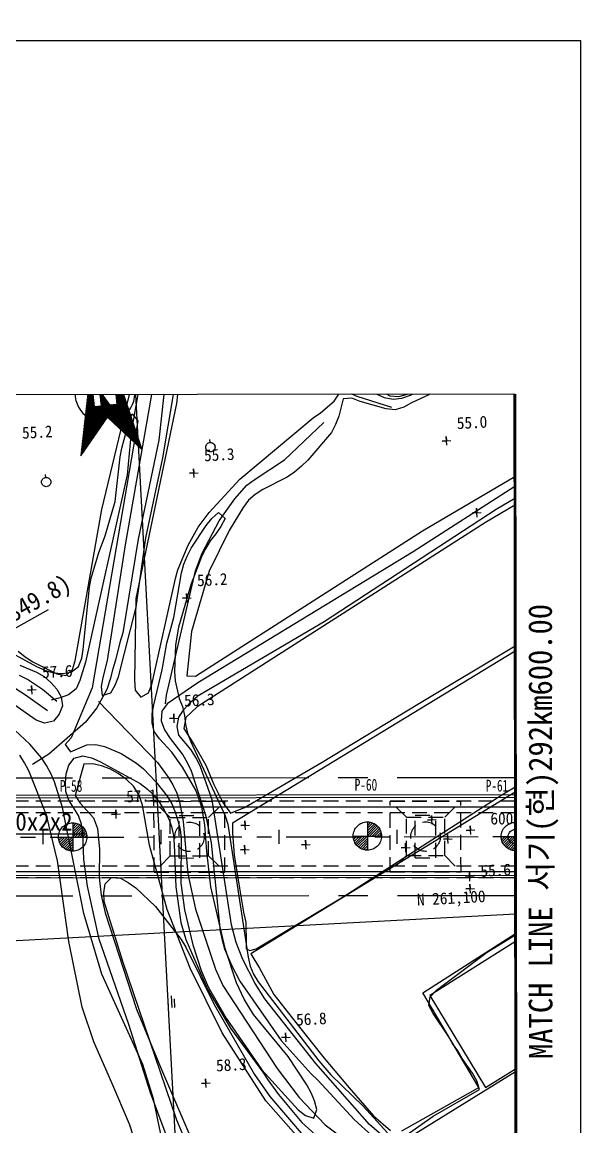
# Model space of a CAD drawing. Header units: millimetres. Extents: x 7782 to 8578, y 1103 to 1810.
# Drawn here: x 8483.2 to 8577.9, y 1435 to 1622.2 of the extents above; entities that cross this region are included whole.
import ezdxf
from ezdxf.enums import TextEntityAlignment as Align
from ezdxf.xclip import XClip

# ---------------------------------------------------------------- set-up
doc = ezdxf.new("R2010")
doc.units = ezdxf.units.MM
doc.header["$LTSCALE"] = 10
doc.header["$MEASUREMENT"] = 0
doc.header["$XCLIPFRAME"] = 2
for name, pattern in [('A-CENTR01', [2, 1.25, -0.25, 0.25, -0.25]), ('CENTER', [2, 1.25, -0.25, 0.25, -0.25]), ('CENTERX2', [4, 2.5, -0.5, 0.5, -0.5]), ('DASHED2', [0.375, 0.25, -0.125]), ('HIDDEN', [0.375, 0.25, -0.125])]:
    doc.linetypes.add(name, pattern=pattern)
for name, color, linetype in [('TN-MACL', 6, 'A-CENTR01'), ('TZ-BASE', 253, 'Continuous'), ('TZ-CABL', 4, 'Continuous')]:
    doc.layers.add(name, color=color, linetype=linetype)
doc.layers.add('TX-PAPR', color=2, linetype='Continuous', plot=False)
doc.styles.add('GHS', font='GulimChe.ttf')
doc.styles.add('GR', font='GulimChe.ttf')
doc.styles.add('GUL', font='GulimChe.ttf')
doc.styles.get("Standard").update_dxf_attribs({"font": 'GulimChe.ttf'})
doc.styles.add('굴림체', font='GulimChe.ttf')
doc.linetypes.add('ZIGZAG', pattern='A,0.0001,-0.2,[131,ltypeshp.shx,S=0.2,R=0,X=-0.2,Y=0],-0.4,[131,ltypeshp.shx,S=0.2,R=180,X=0.2,Y=0],-0.2', length=0.8001)
doc.dimstyles.get("Standard").update_dxf_attribs({"dimtxt": 0.18, "dimasz": 0.18, "dimexe": 0.18, "dimexo": 0.0625, "dimgap": 0.09, "dimtad": 0, "dimtih": 1, "dimtoh": 1, "dimdec": 4, "dimzin": 0, "dimdsep": 46, "dimtxsty": 'Standard', "dimcen": 0.09, "dimadec": 0, "dimazin": 0, "dimtfac": 1, "dimtdec": 4, "dimtofl": 0, "dimtmove": 0, "dimatfit": 3, "dimfxl": 0, "dimtolj": 1, "dimtzin": 0, "dimarcsym": 0})

# ---------------------------------------------------------------- blocks, each defined once
blk = doc.blocks.new('JD-FHF5FSSG3AFD3')
at = {"layer": 'TZ-BASE'}
for p, q in [((632.28, 138.8), (650.93, -211.06)), ((629.09, 89.13, 57.23), (626.41, 65.28, 57.23)), ((629.09, 89.13, 57.23), (636.74, 66.38, 57.23)), ((638.25, 88.12, -17.11), (634.94, 69.33, -17.11)), ((699.93, 87.75), (25.88, 51.81)), ((641.73, 86.8, -19.11), (639.62, 67.93, -19.11)), ((639.94, 84.88, -17.11), (633.94, 50.22, -17.11)), ((681.76, 75.74, -17.11), (699.93, 86.08, -17.11)), ((682.26, 75.55, -17.11), (699.93, 85.86, -17.11)), ((699.93, 84.29, -16.11), (685.22, 75.58, -16.11)), ((665.18, 83.19, -17.11), (678.75, 75.46, -17.11)), ((629.96, 56.19, -16.11), (636.01, 81.48, -16.11)), ((643.24, 80.7, -16.11), (642.61, 74.18, -16.11)), ((632.56, 74.05, 57.23), (632.05, 78.82, 57.23)), ((640.3, 64.93, -17.11), (642.85, 80, -17.11)), ((628.16, 78.41, 57.23), (628.67, 73.64, 57.23)), ((627.36, 73.75, 57.23), (628.51, 75.17, 57.23)), ((627.38, 73.53, 57.23), (628.53, 74.96, 57.23)), ((627.39, 74.03, 57.23), (628.49, 75.38, 57.23)), ((627.42, 74.31, 57.23), (628.46, 75.6, 57.23)), ((627.45, 74.58, 57.23), (628.44, 75.81, 57.23)), ((627.49, 74.86, 57.23), (628.42, 76.02, 57.23)), ((627.52, 75.14, 57.23), (628.4, 76.23, 57.23)), ((627.55, 75.42, 57.23), (628.37, 76.44, 57.23)), ((629.89, 73.77, 57.23), (629.62, 76.24, 57.23)), ((629.62, 76.24, 57.23), (630.25, 75.37, 57.23)), ((629.68, 75.67, 57.23), (629.87, 75.9, 57.23)), ((629.71, 75.46, 57.23), (629.96, 75.78, 57.23)), ((629.73, 75.25, 57.23), (630.05, 75.65, 57.23)), ((629.75, 75.04, 57.23), (630.14, 75.53, 57.23)), ((629.77, 74.83, 57.23), (630.23, 75.4, 57.23)), ((629.8, 74.62, 57.23), (630.32, 75.27, 57.23)), ((629.82, 74.41, 57.23), (630.42, 75.15, 57.23)), ((629.84, 74.2, 57.23), (630.51, 75.02, 57.23)), ((629.86, 73.99, 57.23), (630.6, 74.89, 57.23)), ((630.25, 75.37, 57.23), (631.28, 73.94, 57.23)), ((631.55, 72.73, 57.23), (633.71, 75.4, 57.23)), ((631.8, 72.8, 57.23), (633.76, 75.23, 57.23)), ((632.07, 72.89, 57.23), (633.82, 75.07, 57.23)), ((632.35, 73.01, 57.23), (633.88, 74.9, 57.23)), ((632.38, 75.68, 57.23), (633.25, 76.75, 57.23)), ((632.41, 75.46, 57.23), (633.31, 76.58, 57.23)), ((632.43, 75.25, 57.23), (633.37, 76.41, 57.23)), ((632.45, 75.04, 57.23), (633.42, 76.25, 57.23)), ((632.47, 74.83, 57.23), (633.48, 76.08, 57.23)), ((632.5, 74.62, 57.23), (633.54, 75.91, 57.23)), ((632.52, 74.41, 57.23), (633.59, 75.74, 57.23)), ((632.54, 74.2, 57.23), (633.65, 75.57, 57.23)), ((669.33, 74.56, -16.11), (670.17, 75.82, -16.11)), ((670.83, 74.97, -16.11), (670.11, 72.01, -16.11)), ((672.34, 75.04, -16.11), (670.83, 74.97, -16.11)), ((673.24, 75.35, -17.11), (671.83, 75.94, -17.11)), ((673.75, 74.5, -16.11), (672.34, 75.04, -16.11)), ((679.07, 73.51, -17.11), (673.24, 75.35, -17.11)), ((676.39, 75.79, -17.11), (677.8, 75.2, -17.11)), ((677.8, 75.2, -17.11), (679.31, 74.91, -17.11)), ((678.75, 75.46, -17.11), (680.26, 75.37, -17.11)), ((679.31, 74.91, -17.11), (680.81, 75.08, -17.11)), ((680.26, 75.37, -17.11), (681.76, 75.74, -17.11)), ((680.81, 75.08, -17.11), (682.26, 75.55, -17.11)), ((685.22, 75.58, -16.11), (682.43, 74.29, -16.11)), ((626.99, 70.42, 57.23), (629.67, 73.74, 57.23)), ((627.14, 71.81, 57.23), (628.16, 73.07, 57.23)), ((627.17, 72.09, 57.23), (628.02, 73.14, 57.23)), ((627.2, 72.36, 57.23), (627.89, 73.21, 57.23)), ((627.24, 72.64, 57.23), (627.75, 73.28, 57.23)), ((627.27, 72.92, 57.23), (627.62, 73.36, 57.23)), ((627.3, 73.2, 57.23), (627.5, 73.44, 57.23)), ((627.33, 73.47, 57.23), (627.38, 73.53, 57.23)), ((627.5, 73.44, 57.23), (628.55, 74.75, 57.23)), ((627.62, 73.36, 57.23), (628.58, 74.54, 57.23)), ((627.75, 73.28, 57.23), (628.6, 74.33, 57.23)), ((627.89, 73.21, 57.23), (628.62, 74.12, 57.23)), ((628.02, 73.14, 57.23), (628.64, 73.91, 57.23)), ((628.16, 73.07, 57.23), (628.67, 73.7, 57.23)), ((628.3, 73, 57.23), (628.82, 73.65, 57.23)), ((628.44, 72.94, 57.23), (629.03, 73.67, 57.23)), ((628.59, 72.89, 57.23), (629.24, 73.7, 57.23)), ((628.67, 73.64, 57.23), (629.89, 73.77, 57.23)), ((628.74, 72.83, 57.23), (629.46, 73.72, 57.23)), ((629.05, 72.74, 57.23), (630.69, 74.77, 57.23)), ((629.21, 72.7, 57.23), (630.78, 74.64, 57.23)), ((629.38, 72.67, 57.23), (630.87, 74.51, 57.23)), ((629.55, 72.64, 57.23), (630.96, 74.39, 57.23)), ((629.72, 72.62, 57.23), (631.05, 74.26, 57.23)), ((629.9, 72.6, 57.23), (631.14, 74.13, 57.23)), ((630.08, 72.59, 57.23), (631.23, 74.01, 57.23)), ((630.27, 72.58, 57.23), (631.38, 73.95, 57.23)), ((630.47, 72.58, 57.23), (631.58, 73.97, 57.23)), ((630.67, 72.59, 57.23), (631.79, 73.98, 57.23)), ((630.87, 72.61, 57.23), (632, 74, 57.23)), ((631.09, 72.64, 57.23), (632.2, 74.02, 57.23)), ((631.28, 73.94, 57.23), (632.56, 74.05, 57.23)), ((631.31, 72.68, 57.23), (632.41, 74.04, 57.23)), ((631.31, 71.48, 57.23), (632.67, 73.16, 57.23)), ((631.42, 71.37, 57.23), (633.03, 73.38, 57.23)), ((631.53, 71.27, 57.23), (633.5, 73.72, 57.23)), ((631.64, 71.17, 57.23), (634.1, 74.22, 57.23)), ((631.75, 71.06, 57.23), (634.16, 74.05, 57.23)), ((631.86, 70.96, 57.23), (634.22, 73.89, 57.23)), ((631.97, 70.86, 57.23), (634.27, 73.72, 57.23)), ((632.07, 70.76, 57.23), (634.33, 73.55, 57.23)), ((632.18, 70.65, 57.23), (634.39, 73.38, 57.23)), ((632.29, 70.55, 57.23), (634.44, 73.21, 57.23)), ((632.4, 70.45, 57.23), (634.5, 73.04, 57.23)), ((632.67, 73.16, 57.23), (633.93, 74.73, 57.23)), ((633.03, 73.38, 57.23), (633.99, 74.56, 57.23)), ((633.5, 73.72, 57.23), (634.05, 74.39, 57.23)), ((642.61, 74.18, -16.11), (635.74, 41.11, -16.11)), ((667, 72.58, -16.11), (669.33, 74.56, -16.11)), ((678.12, 73.25, -16.11), (673.75, 74.5, -16.11)), ((679.63, 73.11, -16.11), (678.12, 73.25, -16.11)), ((681.13, 73.53, -16.11), (679.63, 73.11, -16.11)), ((682.43, 74.29, -16.11), (681.13, 73.53, -16.11)), ((626.41, 65.28, 57.23), (630.94, 71.82, 57.23)), ((626.52, 66.26, 57.23), (630.49, 71.18, 57.23)), ((626.55, 66.54, 57.23), (631.55, 72.73, 57.23)), ((626.58, 66.81, 57.23), (631.31, 72.68, 57.23)), ((626.61, 67.09, 57.23), (631.09, 72.64, 57.23)), ((626.64, 67.37, 57.23), (630.87, 72.61, 57.23)), ((626.67, 67.65, 57.23), (630.67, 72.59, 57.23)), ((626.71, 67.92, 57.23), (630.47, 72.58, 57.23)), ((626.74, 68.2, 57.23), (630.27, 72.58, 57.23)), ((626.77, 68.48, 57.23), (630.08, 72.59, 57.23)), ((626.8, 68.76, 57.23), (629.9, 72.6, 57.23)), ((626.83, 69.03, 57.23), (629.72, 72.62, 57.23)), ((626.86, 69.31, 57.23), (629.55, 72.64, 57.23)), ((626.89, 69.59, 57.23), (629.38, 72.67, 57.23)), ((626.92, 69.87, 57.23), (629.21, 72.7, 57.23)), ((626.96, 70.14, 57.23), (629.05, 72.74, 57.23)), ((627.02, 70.7, 57.23), (628.74, 72.83, 57.23)), ((627.05, 70.98, 57.23), (628.59, 72.89, 57.23)), ((627.08, 71.25, 57.23), (628.44, 72.94, 57.23)), ((627.11, 71.53, 57.23), (628.3, 73, 57.23)), ((636.07, 71.2, -16.11), (628.32, 25.99, -16.11)), ((636.74, 66.38, 57.23), (630.94, 71.82, 57.23)), ((630.98, 71.78, 57.23), (631.8, 72.8, 57.23)), ((631.09, 71.68, 57.23), (632.07, 72.89, 57.23)), ((631.2, 71.58, 57.23), (632.35, 73.01, 57.23)), ((632.51, 70.34, 57.23), (634.56, 72.87, 57.23)), ((632.62, 70.24, 57.23), (634.61, 72.71, 57.23)), ((632.73, 70.14, 57.23), (634.67, 72.54, 57.23)), ((632.84, 70.04, 57.23), (634.73, 72.37, 57.23)), ((632.95, 69.93, 57.23), (634.78, 72.2, 57.23)), ((633.06, 69.83, 57.23), (634.84, 72.03, 57.23)), ((633.17, 69.73, 57.23), (634.9, 71.86, 57.23)), ((633.28, 69.62, 57.23), (634.95, 71.69, 57.23)), ((633.39, 69.52, 57.23), (635.01, 71.53, 57.23)), ((633.5, 69.42, 57.23), (635.07, 71.36, 57.23)), ((633.61, 69.32, 57.23), (635.12, 71.19, 57.23)), ((634.52, 70.98, -16.11), (635.11, 72.39, -16.11)), ((635.11, 72.39, -16.11), (636.07, 71.2, -16.11)), ((653.33, 61.35, -16.11), (665.75, 71.71, -16.11)), ((665.75, 71.71, -16.11), (667, 72.58, -16.11)), ((670.11, 72.01, -16.11), (669.53, 70.6, -16.11)), ((626.49, 65.98, 57.23), (629.33, 69.51, 57.23)), ((633.36, 66.61, -16.11), (634.52, 70.98, -16.11)), ((633.72, 69.21, 57.23), (635.18, 71.02, 57.23)), ((633.83, 69.11, 57.23), (635.24, 70.85, 57.23)), ((633.94, 69.01, 57.23), (635.29, 70.68, 57.23)), ((634.05, 68.9, 57.23), (635.35, 70.51, 57.23)), ((634.16, 68.8, 57.23), (635.41, 70.35, 57.23)), ((634.94, 69.33, -17.11), (634.26, 62.1, -17.11)), ((634.27, 68.7, 57.23), (635.46, 70.18, 57.23)), ((634.38, 68.6, 57.23), (635.52, 70.01, 57.23)), ((634.49, 68.49, 57.23), (635.58, 69.84, 57.23)), ((634.6, 68.39, 57.23), (635.63, 69.67, 57.23)), ((634.71, 68.29, 57.23), (635.69, 69.5, 57.23)), ((634.82, 68.18, 57.23), (635.75, 69.33, 57.23)), ((660.91, 64.64, -15.11), (667.57, 70.93, -15.11)), ((669.53, 70.6, -16.11), (668.84, 69.24, -16.11)), ((626.46, 65.71, 57.23), (628.17, 67.83, 57.23)), ((634.93, 68.08, 57.23), (635.8, 69.17, 57.23)), ((635.04, 67.98, 57.23), (635.86, 69, 57.23)), ((635.15, 67.88, 57.23), (635.92, 68.83, 57.23)), ((635.26, 67.77, 57.23), (635.97, 68.66, 57.23)), ((635.37, 67.67, 57.23), (636.03, 68.49, 57.23)), ((635.48, 67.57, 57.23), (636.09, 68.32, 57.23)), ((635.59, 67.46, 57.23), (636.14, 68.15, 57.23)), ((635.7, 67.36, 57.23), (636.2, 67.99, 57.23)), ((635.81, 67.26, 57.23), (636.26, 67.82, 57.23)), ((635.92, 67.16, 57.23), (636.31, 67.65, 57.23)), ((636.03, 67.05, 57.23), (636.37, 67.48, 57.23)), ((639.62, 67.93, -19.11), (636.13, 51.19, -19.11)), ((648.31, 67.53, -15.44), (648.26, 68.05, -15.44)), ((668.84, 69.24, -16.11), (664.88, 64.58, -16.11)), ((687.61, 67.8, -17.09), (689.11, 67.88, -17.09)), ((688.36, 67.84, -17.09), (687.61, 67.8, -17.09)), ((688.4, 67.09, -17.09), (688.32, 68.59, -17.09)), ((688.32, 68.59, -17.09), (688.36, 67.84, -17.09)), ((626.43, 65.43, 57.23), (627.02, 66.16, 57.23)), ((633.08, 65.1, -16.11), (633.36, 66.61, -16.11)), ((636.14, 66.95, 57.23), (636.43, 67.31, 57.23)), ((636.25, 66.85, 57.23), (636.48, 67.14, 57.23)), ((636.36, 66.74, 57.23), (636.54, 66.97, 57.23)), ((636.47, 66.64, 57.23), (636.6, 66.81, 57.23)), ((636.57, 66.54, 57.23), (636.65, 66.64, 57.23)), ((636.68, 66.44, 57.23), (636.71, 66.47, 57.23)), ((632.2, 57.57, -16.11), (633.08, 65.1, -16.11)), ((637.43, 51.41, -17.11), (640.3, 64.93, -17.11)), ((655.78, 61.23, -15.11), (660.91, 64.64, -15.11)), ((664.88, 64.58, -16.11), (663.78, 63.52, -16.11)), ((620.49, 61.62, -16.77), (620.44, 62.14, -16.77)), ((634.26, 62.1, -17.11), (627.22, 30.34, -17.11)), ((644.79, 62.33, -16.84), (646.29, 62.41, -16.84)), ((645.54, 62.37, -16.84), (644.79, 62.33, -16.84)), ((645.58, 61.62, -16.84), (645.5, 63.12, -16.84)), ((645.5, 63.12, -16.84), (645.54, 62.37, -16.84)), ((662.59, 62.55, -16.11), (661.35, 61.69, -16.11)), ((663.78, 63.52, -16.11), (662.59, 62.55, -16.11)), ((684.31, 52.6, -16.11), (699.95, 61.82, -16.11)), ((648.12, 55.68, -16.11), (653.33, 61.35, -16.11)), ((652.51, 58.03, -15.11), (654.54, 60.31, -15.11)), ((654.54, 60.31, -15.11), (655.78, 61.23, -15.11)), ((661.35, 61.69, -16.11), (657.26, 59.59, -16.11)), ((699.96, 60.09, -16.11), (682.72, 49, -16.11)), ((699.96, 60.09, -16.11), (699.93, 60.07, -16.11)), ((655.96, 58.77, -16.11), (654.82, 57.76, -16.11)), ((657.26, 59.59, -16.11), (655.96, 58.77, -16.11)), ((699.96, 58.1, -16.34), (696.78, 56.21, -16.34)), ((699.96, 58.1, -16.34), (699.94, 58.08, -16.34)), ((625.42, 30.57, -16.11), (629.96, 56.19, -16.11)), ((630.51, 51.73, -16.11), (632.2, 57.57, -16.11)), ((649.84, 54.29, -15.11), (652.51, 58.03, -15.11)), ((653.88, 56.54, -16.11), (651.51, 52.66, -16.11)), ((654.82, 57.76, -16.11), (653.88, 56.54, -16.11)), ((696.78, 56.21, -16.34), (667.6, 37.15, -16.34)), ((693.54, 54.91, -16.62), (693.46, 56.4, -16.62)), ((693.46, 56.4, -16.62), (693.5, 55.66, -16.62)), ((699.96, 56.94, -16.26), (694.98, 54.02, -16.26)), ((646.29, 53.2, -16.11), (648.12, 55.68, -16.11)), ((647.64, 53.47, -16.11), (648.58, 54.68, -16.11)), ((648.58, 54.68, -16.11), (649.73, 55.7, -16.11)), ((649.73, 55.7, -16.11), (650.84, 54.66, -16.11)), ((650.84, 54.66, -16.11), (650.1, 53.34, -16.11)), ((692.76, 55.62, -16.62), (694.25, 55.7, -16.62)), ((693.5, 55.66, -16.62), (692.76, 55.62, -16.62)), ((644.57, 50.18, -16.11), (646.29, 53.2, -16.11)), ((645.12, 49.63, -16.11), (647.64, 53.47, -16.11)), ((645.85, 27.97, -16.11), (684.31, 52.6, -16.11)), ((694.98, 54.02, -16.26), (646.11, 22.76, -16.26)), ((646.94, 48.8, -15.11), (649.84, 54.29, -15.11)), ((651.51, 52.66, -16.11), (648.17, 45.75, -16.11)), ((650.1, 53.34, -16.11), (649.26, 52.08, -16.11)), ((629.44, 48.91, -16.11), (630.51, 51.73, -16.11)), ((636.13, 51.19, -19.11), (633.49, 35.32, -19.11)), ((635.75, 39.65, -17.11), (637.43, 51.41, -17.11)), ((648.32, 50.87, -16.11), (647.53, 49.56, -16.11)), ((649.26, 52.08, -16.11), (648.32, 50.87, -16.11)), ((628.18, 44.54, -16.11), (629.44, 48.91, -16.11)), ((633.94, 50.22, -17.11), (630.88, 30.63, -17.11)), ((642.86, 45.95, -16.11), (644.57, 50.18, -16.11)), ((644.39, 48.32, -16.11), (645.12, 49.63, -16.11)), ((645.82, 45.78, -15.11), (646.94, 48.8, -15.11)), ((682.72, 49, -16.11), (646.2, 26.85, -16.11)), ((647.53, 49.56, -16.11), (646.84, 48.19, -16.11)), ((643.46, 45.45, -16.11), (643.85, 46.91, -16.11)), ((643.85, 46.91, -16.11), (644.39, 48.32, -16.11)), ((646.84, 48.19, -16.11), (645.09, 43.61, -16.11)), ((640.92, 24.76, -15.11), (645.82, 45.78, -15.11)), ((642.14, 37.91, -16.11), (643.46, 45.45, -16.11)), ((642.42, 44.49, -16.11), (642.86, 45.95, -16.11)), ((648.17, 45.75, -16.11), (645.17, 35.54, -16.11)), ((627.89, 43.03, -16.11), (628.18, 44.54, -16.11)), ((638.45, 26.54, -16.11), (642.42, 44.49, -16.11)), ((645.09, 43.61, -16.11), (642.96, 36.27, -16.11)), ((626.8, 32.49, -16.11), (627.89, 43.03, -16.11)), ((643.61, 41.16, -15.87), (645.11, 41.24, -15.87)), ((644.36, 41.2, -15.87), (643.61, 41.16, -15.87)), ((644.4, 40.45, -15.87), (644.32, 41.95, -15.87)), ((644.32, 41.95, -15.87), (644.36, 41.2, -15.87)), ((632.77, 27.84, -17.11), (635.75, 39.65, -17.11)), ((635.74, 41.11, -16.11), (635.48, 27.31, -16.11)), ((640.98, 33.54, -16.11), (642.14, 37.91, -16.11)), ((642.96, 36.27, -16.11), (642.44, 33.25, -16.11)), ((667.6, 37.15, -16.34), (646.11, 24.53, -16.34)), ((633.49, 35.32, -19.11), (633.01, 33.66, -19.11)), ((645.17, 35.54, -16.11), (644.35, 28.01, -16.11)), ((612.25, 33.19, -16.11), (618.91, 29.6, -16.11)), ((615.77, 32.17, -16.11), (616.98, 31.23, -16.11)), ((626.57, 30.98, -16.11), (626.8, 32.49, -16.11)), ((633.01, 33.66, -19.11), (632.29, 30.64, -19.11)), ((640.18, 29.02, -16.11), (640.98, 33.54, -16.11)), ((642.44, 33.25, -16.11), (642.29, 28.69, -16.11)), ((699.99, 32.19, -15.59), (652.08, 3.02, -15.59)), ((683.47, 23.2, -16.26), (699.99, 33.14, -16.26)), ((699.96, 33.13, -16.26), (699.99, 33.14, -16.26)), ((616.98, 31.23, -16.11), (618.25, 30.39, -16.11)), ((618.25, 30.39, -16.11), (622.33, 28.33, -16.11)), ((624.98, 29.11, -16.11), (625.42, 30.57, -16.11)), ((626.03, 29.57, -16.11), (626.57, 30.98, -16.11)), ((627.22, 30.34, -17.11), (626.25, 27.22, -17.11)), ((630.88, 30.63, -17.11), (630.11, 27.71, -17.11)), ((632.29, 30.64, -19.11), (631.8, 29.18, -19.11)), ((616.05, 29.82, -15.11), (618.87, 28.64, -15.11)), ((618.87, 28.64, -15.11), (620.18, 27.91, -15.11)), ((618.91, 29.6, -16.11), (620.32, 28.96, -16.11)), ((620.32, 28.96, -16.11), (621.78, 28.52, -16.11)), ((621.78, 28.52, -16.11), (623.28, 28.39, -16.11)), ((622.33, 28.33, -16.11), (623.84, 28.09, -16.11)), ((623.28, 28.39, -16.11), (624.78, 28.66, -16.11)), ((623.84, 28.09, -16.11), (624.98, 29.11, -16.11)), ((624.78, 28.66, -16.11), (626.03, 29.57, -16.11)), ((631.8, 29.18, -19.11), (631.37, 27.47, -19.11)), ((638.78, 23.09, -16.11), (640.18, 29.02, -16.11)), ((642.29, 28.69, -16.11), (642.4, 27.19, -16.11)), ((614.46, 26.41, -14.11), (617.04, 24.78, -14.11)), ((617.36, 27.39, -14.11), (616, 28.08, -14.11)), ((619.89, 25.67, -14.11), (617.36, 27.39, -14.11)), ((618.14, 24.88, -14.54), (618.06, 26.38, -14.54)), ((618.06, 26.38, -14.54), (618.1, 25.63, -14.54)), ((620.18, 27.91, -15.11), (621.34, 26.91, -15.11)), ((621.34, 26.91, -15.11), (622.36, 25.77, -15.11)), ((626.25, 27.22, -17.11), (625.62, 25.81, -17.11)), ((630.11, 27.71, -17.11), (629.83, 26.2, -17.11)), ((631.37, 27.47, -19.11), (630.78, 25.71, -19.11)), ((631.49, 25.12, -17.11), (632.23, 26.43, -17.11)), ((632.23, 26.43, -17.11), (632.77, 27.84, -17.11)), ((635.48, 27.31, -16.11), (635.6, 25.56, -16.11)), ((637.86, 25.13, -16.11), (638.45, 26.54, -16.11)), ((646.2, 26.85, -16.11), (641.02, 23.28, -16.11)), ((642.4, 27.19, -16.11), (643.04, 24.18, -16.11)), ((644.35, 28.01, -16.11), (645.85, 27.97, -16.11)), ((617.04, 24.78, -14.11), (620.78, 22.12, -14.11)), ((617.35, 25.59, -14.54), (618.85, 25.67, -14.54)), ((618.1, 25.63, -14.54), (617.35, 25.59, -14.54)), ((622.36, 23.64, -14.11), (619.89, 25.67, -14.11)), ((622.36, 25.77, -15.11), (623.07, 24.43, -15.11)), ((624.32, 24.79, -17.11), (622.88, 24.27, -17.11)), ((623.07, 24.43, -15.11), (623.29, 22.92, -15.11)), ((625.62, 25.81, -17.11), (624.32, 24.79, -17.11)), ((628.32, 25.99, -16.11), (624.75, 17.52, -16.11)), ((630.78, 25.71, -19.11), (629.11, 22.58, -19.11)), ((629.83, 26.2, -17.11), (629.99, 24.7, -17.11)), ((629.99, 24.7, -17.11), (631.49, 25.12, -17.11)), ((635.6, 25.56, -16.11), (636.56, 24.37, -16.11)), ((636.56, 24.37, -16.11), (637.86, 25.13, -16.11)), ((640.74, 23.26, -15.11), (640.92, 24.76, -15.11)), ((645.03, 23.58, -14.11), (646.11, 24.53, -14.11)), ((618.85, 20.52, -15.11), (615.06, 23.14, -15.11)), ((622.88, 24.27, -17.11), (621.37, 23.91, -17.11)), ((623.29, 22.92, -15.11), (622.75, 21.51, -15.11)), ((629.11, 22.58, -19.11), (627.18, 20.16, -19.11)), ((629.4, 23.69, -17.11), (639.39, 13.31, -17.11)), ((638.5, 21.58, -16.11), (638.78, 23.09, -16.11)), ((641.02, 23.28, -16.11), (640.13, 22.02, -16.11)), ((643.04, 24.18, -16.11), (643.65, 22.79, -16.11)), ((643.65, 22.79, -16.11), (643.97, 21.28, -16.11)), ((643.89, 22.36, -14.11), (645.03, 23.58, -14.11)), ((646.11, 22.76, -16.26), (644.17, 20.94, -16.26)), ((667.27, 13.36, -16.26), (683.47, 23.2, -16.26)), ((622.75, 21.51, -15.11), (621.76, 20.35, -15.11)), ((638.46, 20.07, -16.11), (638.5, 21.58, -16.11)), ((640.13, 22.02, -16.11), (640, 20.41, -16.11)), ((641.42, 20.78, -15.82), (642.92, 20.85, -15.82)), ((642.17, 20.81, -15.82), (641.42, 20.78, -15.82)), ((642.21, 20.07, -15.82), (642.13, 21.56, -15.82)), ((642.13, 21.56, -15.82), (642.17, 20.81, -15.82)), ((642.72, 19.44, -14.11), (643, 21, -14.11)), ((643, 21, -14.11), (643.89, 22.36, -14.11)), ((644.17, 20.94, -16.26), (643.84, 19.08, -16.26)), ((643.97, 21.28, -16.11), (644.13, 19.78, -16.11)), ((617.74, 16.45, -16.11), (614.35, 19.57, -16.11)), ((620.26, 19.98, -15.11), (618.85, 20.52, -15.11)), ((621.76, 20.35, -15.11), (620.26, 19.98, -15.11)), ((627.18, 20.16, -19.11), (620.97, 14.72, -19.11)), ((638.83, 18.57, -16.11), (638.46, 20.07, -16.11)), ((640, 20.41, -16.11), (640.57, 18.86, -16.11)), ((640.57, 18.86, -16.11), (641.53, 17.42, -16.11)), ((643.03, 17.94, -14.11), (642.72, 19.44, -14.11)), ((643.84, 19.08, -16.26), (645.62, 16.34, -16.26)), ((644.13, 19.78, -16.11), (644.5, 18.28, -16.11)), ((624.75, 17.52, -16.11), (623.76, 16.36, -16.11)), ((639.75, 17.33, -16.11), (638.83, 18.57, -16.11)), ((641.83, 15.09, -16.11), (639.75, 17.33, -16.11)), ((641.53, 17.42, -16.11), (643.67, 14.64, -16.11)), ((645.07, 15.45, -14.11), (643.03, 17.94, -14.11)), ((644.5, 18.28, -16.11), (645.02, 16.83, -16.11)), ((619.72, 14.11, -16.11), (617.74, 16.45, -16.11)), ((623.76, 16.36, -16.11), (624.63, 15.11, -16.11)), ((624.63, 15.11, -16.11), (627.42, 16.3, -16.11)), ((627.42, 16.3, -16.11), (628.93, 16.36, -16.11)), ((628.93, 16.36, -16.11), (630.43, 16.03, -16.11)), ((630.43, 16.03, -16.11), (633.25, 14.85, -16.11)), ((643.61, 12.56, -16.11), (641.83, 15.09, -16.11)), ((645.02, 16.83, -16.11), (650.87, 4.31, -16.11)), ((645.88, 14.16, -14.11), (645.07, 15.45, -14.11)), ((645.62, 16.34, -16.26), (647.57, 12.85, -16.26)), ((616.87, 13.28, -16.11), (616.06, 14.57, -16.11)), ((617.59, 11.93, -16.11), (616.87, 13.28, -16.11)), ((620.97, 14.72, -19.11), (618.23, 12.99, -19.11)), ((620.59, 12.81, -16.11), (619.72, 14.11, -16.11)), ((624.35, 12.85, -15.11), (625.29, 14.07, -15.11)), ((625.29, 14.07, -15.11), (626.74, 14.48, -15.11)), ((626.74, 14.48, -15.11), (628.2, 14.1, -15.11)), ((628.2, 14.1, -15.11), (629.61, 13.51, -15.11)), ((629.61, 13.51, -15.11), (636.47, 9.77, -15.11)), ((633.25, 14.85, -16.11), (635.83, 13.23, -16.11)), ((635.83, 13.23, -16.11), (636.99, 12.24, -16.11)), ((639.39, 13.31, -17.11), (641.22, 10.83, -17.11)), ((643.67, 14.64, -16.11), (644.44, 13.34, -16.11)), ((644.44, 13.34, -16.11), (645.1, 11.94, -16.11)), ((646.6, 12.76, -14.11), (645.88, 14.16, -14.11)), ((654.11, 5.7, -16.26), (667.27, 13.36, -16.26)), ((620.58, 4.39, -16.11), (617.59, 11.93, -16.11)), ((621.3, 11.47, -16.11), (620.59, 12.81, -16.11)), ((621.92, 10.07, -16.11), (621.3, 11.47, -16.11)), ((623.78, 9.89, -15.11), (623.91, 11.4, -15.11)), ((623.91, 11.4, -15.11), (624.35, 12.85, -15.11)), ((626.9, 13.03, -14.11), (625.46, 7.75, -14.11)), ((628.41, 13.1, -14.11), (626.9, 13.03, -14.11)), ((629.92, 12.76, -14.11), (628.41, 13.1, -14.11)), ((631.33, 12.23, -14.11), (629.92, 12.76, -14.11)), ((632.74, 11.44, -14.11), (631.33, 12.23, -14.11)), ((634.15, 10.45, -14.11), (632.74, 11.44, -14.11)), ((636.99, 12.24, -16.11), (639.12, 10.05, -16.11)), ((645.86, 8.62, -16.11), (643.61, 12.56, -16.11)), ((645.1, 11.94, -16.11), (647.59, 4.25, -16.11)), ((648.66, 7.02, -14.11), (646.6, 12.76, -14.11)), ((647.57, 12.85, -16.26), (648.91, 9.6, -16.26)), ((623.27, 5.72, -16.11), (621.92, 10.07, -16.11)), ((623.84, 8.39, -15.11), (623.78, 9.89, -15.11)), ((635.32, 9.31, -14.11), (634.15, 10.45, -14.11)), ((636.47, 9.77, -15.11), (637.68, 8.83, -15.11)), ((639.12, 10.05, -16.11), (641.05, 7.61, -16.11)), ((641.22, 10.83, -17.11), (641.99, 9.53, -17.11)), ((641.99, 9.53, -17.11), (642.65, 8.13, -17.11)), ((648.91, 9.6, -16.26), (650.44, 6.56, -16.26)), ((699.99, 7.82), (99.8, 7.13)), ((624.36, 6.94, -15.11), (623.84, 8.39, -15.11)), ((625.46, 7.75, -14.11), (626.27, 6.46, -14.11)), ((636.29, 7.81, -14.11), (635.32, 9.31, -14.11)), ((636.86, 6.12, -14.11), (636.29, 7.81, -14.11)), ((637.68, 8.83, -15.11), (638.79, 7.79, -15.11)), ((638.79, 7.79, -15.11), (639.71, 6.55, -15.11)), ((641.05, 7.61, -16.11), (641.82, 6.32, -16.11)), ((642.65, 8.13, -17.11), (643.12, 6.68, -17.11)), ((646.42, 7.22, -16.11), (645.86, 8.62, -16.11)), ((700.01, 8.31, -15.69), (655.22, -19.07, -15.69)), ((670.82, -9.42, -15.59), (697.72, 7.86, -15.59)), ((697.72, 7.86, -15.59), (700.01, 9.24, -15.59)), ((699.99, 9.23, -15.59), (700.01, 9.24, -15.59)), ((699.99, 7.4), (99.8, 6.72)), ((626.92, -12.29, -16.11), (623.27, 5.72, -16.11)), ((625.99, 4.35, -15.11), (624.36, 6.94, -15.11)), ((626.27, 6.46, -14.11), (628.55, 3.97, -14.11)), ((638.03, -0.69, -14.11), (636.86, 6.12, -14.11)), ((639.71, 6.55, -15.11), (640.53, 5.25, -15.11)), ((641.82, 6.32, -16.11), (642.39, 4.92, -16.11)), ((643.12, 6.68, -17.11), (643.76, 3.33, -17.11)), ((646.89, 5.77, -16.11), (646.42, 7.22, -16.11)), ((647.42, 2.77, -16.11), (646.89, 5.77, -16.11)), ((651.95, -14.21, -14.11), (648.66, 7.02, -14.11)), ((650.44, 6.56, -16.26), (651.77, 4.72, -16.26)), ((651.77, 4.72, -16.26), (654.11, 5.7, -16.26)), ((622.46, -3.31, -16.11), (620.58, 4.39, -16.11)), ((626.51, 2.9, -15.11), (625.99, 4.35, -15.11)), ((628.55, 3.97, -14.11), (629.23, 2.12, -14.11)), ((631.61, 4.52, -14.99), (633.11, 4.6, -14.99)), ((632.36, 4.56, -14.99), (631.61, 4.52, -14.99)), ((632.4, 3.81, -14.99), (632.32, 5.31, -14.99)), ((632.32, 5.31, -14.99), (632.36, 4.56, -14.99)), ((640.53, 5.25, -15.11), (641.24, 3.91, -15.11)), ((641.24, 3.91, -15.11), (641.76, 2.46, -15.11)), ((642.39, 4.92, -16.11), (642.85, 3.47, -16.11)), ((647.59, 4.25, -16.11), (648.49, -0.26, -16.11)), ((650.87, 4.31, -16.11), (651.33, 2.86, -16.11)), ((685.91, 2.87, -16.49), (685.83, 4.36, -16.49)), ((685.83, 4.36, -16.49), (685.87, 3.62, -16.49)), ((620, -0.52), (620, 1.88)), ((625.02, 3.1), (625.02, -1.7)), ((625.02, 2.86), (625.25, 3.09)), ((625.02, 2.44), (625.61, 3.03)), ((625.02, 2.01), (625.93, 2.92)), ((625.02, 1.59), (626.21, 2.79)), ((625.02, 1.16), (626.47, 2.62)), ((625.02, 0.74), (626.7, 2.42)), ((625.41, 0.7), (626.9, 2.2)), ((625.83, 0.7), (627.07, 1.95)), ((626.73, 1.4, -15.11), (626.51, 2.9, -15.11)), ((629.23, 2.12, -14.11), (629.56, -1.38, -14.11)), ((640, -0.5), (640, 1.9)), ((641.76, 2.46, -15.11), (642.08, 0.95, -15.11)), ((642.85, 3.47, -16.11), (643.22, 1.97, -16.11)), ((643.22, 1.97, -16.11), (643.38, 0.47, -16.11)), ((643.76, 3.33, -17.11), (644.55, -5.54, -17.11)), ((647.72, -1.74, -16.11), (647.42, 2.77, -16.11)), ((651.33, 2.86, -16.11), (654.73, -19.67, -16.11)), ((652.08, 3.02, -15.59), (652.1, 1.41, -15.59)), ((653.5, 2.64, -16.49), (655, 2.72, -16.49)), ((654.25, 2.68, -16.49), (653.5, 2.64, -16.49)), ((654.29, 1.93, -16.49), (654.21, 3.43, -16.49)), ((654.21, 3.43, -16.49), (654.25, 2.68, -16.49)), ((660, -0.48), (660, 1.92)), ((674.94, 3.26), (674.95, -1.54)), ((674.95, 3.02), (675.17, 3.25)), ((674.95, 2.59), (675.54, 3.19)), ((674.95, 2.17), (675.86, 3.08)), ((674.95, 1.75), (676.14, 2.94)), ((674.95, 1.32), (676.4, 2.77)), ((674.95, 0.9), (676.62, 2.58)), ((675.33, 0.86), (676.83, 2.35)), ((675.76, 0.86), (677, 2.1)), ((680, -0.46), (680, 1.94)), ((685.12, 3.58, -16.49), (686.62, 3.66, -16.49)), ((685.87, 3.62, -16.49), (685.12, 3.58, -16.49)), ((691.66, 1.81, -16.49), (693.15, 1.89, -16.49)), ((692.45, 1.11, -16.49), (692.37, 2.6, -16.49)), ((692.37, 2.6, -16.49), (692.41, 1.85, -16.49)), ((622.62, 0.7), (627.42, 0.71)), ((622.63, 0.47), (622.86, 0.7)), ((622.69, 0.11), (623.29, 0.7)), ((622.8, -0.21), (623.71, 0.7)), ((622.94, -0.49), (624.13, 0.7)), ((623.11, -0.75), (624.56, 0.7)), ((623.31, -0.98), (624.98, 0.7)), ((623.53, -1.18), (625.02, 0.32)), ((626.26, 0.7), (627.22, 1.67)), ((626.68, 0.7), (627.33, 1.36)), ((626.92, -3.12, -15.11), (626.73, 1.4, -15.11)), ((627.1, 0.7), (627.4, 1)), ((642.08, 0.95, -15.11), (642.24, -0.55, -15.11)), ((643.38, 0.47, -16.11), (643.36, -7.15, -16.11)), ((652.1, 1.41, -15.59), (652.39, -2.4, -15.59)), ((664.56, -1.34, -16.49), (664.48, 0.16, -16.49)), ((664.48, 0.16, -16.49), (664.52, -0.59, -16.49)), ((672.55, 0.86), (677.35, 0.86)), ((672.56, 0.63), (672.79, 0.86)), ((672.62, 0.27), (673.21, 0.86)), ((672.73, -0.05), (673.64, 0.86)), ((672.87, -0.34), (674.06, 0.86)), ((673.04, -0.59), (674.49, 0.86)), ((673.23, -0.82), (674.91, 0.86)), ((673.46, -1.02), (674.95, 0.47)), ((673.71, -1.19), (674.95, 0.05)), ((676.18, 0.86), (677.14, 1.83)), ((676.61, 0.86), (677.26, 1.51)), ((677.03, 0.86), (677.33, 1.16)), ((687.84, 0.32, -16.49), (689.33, 0.4, -16.49)), ((688.58, 0.36, -16.49), (687.84, 0.32, -16.49)), ((688.62, -0.39, -16.49), (688.54, 1.11, -16.49)), ((688.54, 1.11, -16.49), (688.58, 0.36, -16.49)), ((692.41, 1.85, -16.49), (691.66, 1.81, -16.49)), ((697.62, 0.78), (702.42, 0.79)), ((697.63, 0.55), (697.86, 0.78)), ((697.69, 0.19), (698.29, 0.78)), ((697.8, -0.13), (698.71, 0.78)), ((697.94, -0.41), (699.13, 0.78)), ((698.11, -0.67), (699.56, 0.78)), ((698.31, -0.9), (699.98, 0.78)), ((698.53, -1.1), (700.02, 0.4)), ((623.78, -1.35), (625.02, -0.11)), ((624.06, -1.5), (625.02, -0.53)), ((624.37, -1.61), (625.02, -0.96)), ((624.72, -1.68), (625.02, -1.38)), ((629.56, -1.38, -14.11), (629.51, -6.15, -14.11)), ((641, -11.59, -14.11), (638.03, -0.69, -14.11)), ((642.24, -0.55, -15.11), (642.47, -7.77, -15.11)), ((648.44, -7.75, -16.11), (647.72, -1.74, -16.11)), ((648.49, -0.26, -16.11), (650, -15.28, -16.11)), ((653.44, -1.5, -16.49), (654.93, -1.42, -16.49)), ((654.18, -1.46, -16.49), (653.44, -1.5, -16.49)), ((654.22, -2.21, -16.49), (654.14, -0.71, -16.49)), ((654.14, -0.71, -16.49), (654.18, -1.46, -16.49)), ((663.78, -0.63, -16.49), (665.27, -0.55, -16.49)), ((664.52, -0.59, -16.49), (663.78, -0.63, -16.49)), ((673.99, -1.34), (674.95, -0.37)), ((674.3, -1.45), (674.95, -0.8)), ((674.65, -1.52), (674.95, -1.22)), ((680.67, -1.15, -16.49), (682.17, -1.07, -16.49)), ((681.42, -1.11, -16.49), (680.67, -1.15, -16.49)), ((681.46, -1.86, -16.49), (681.38, -0.36, -16.49)), ((681.38, -0.36, -16.49), (681.42, -1.11, -16.49)), ((698.78, -1.27), (700.02, -0.03)), ((699.06, -1.41), (700.02, -0.45)), ((699.37, -1.53), (700.02, -0.87)), ((699.72, -1.6), (700.02, -1.3)), ((624.36, -17.03, -16.11), (622.46, -3.31, -16.11)), ((627.52, -7.62, -15.11), (626.92, -3.12, -15.11)), ((652.39, -2.4, -15.59), (653.3, -7.95, -15.59)), ((644.55, -5.54, -17.11), (645.82, -11.54, -17.11)), ((692.3, -6.8, -16.49), (692.22, -5.3, -16.49)), ((692.22, -5.3, -16.49), (692.26, -6.05, -16.49)), ((700.01, -5.8), (99.81, -6.48)), ((700.01, -6.18), (99.81, -6.87)), ((629.51, -6.15, -14.11), (629.85, -9.15, -14.11)), ((630.29, -8.75, -14.11), (630.53, -7.24, -14.11)), ((630.53, -7.24, -14.11), (631.62, -6.17, -14.11)), ((631.62, -6.17, -14.11), (633.13, -6.26, -14.11)), ((633.13, -6.26, -14.11), (634.44, -7, -14.11)), ((634.44, -7, -14.11), (635.7, -7.89, -14.11)), ((643.36, -7.15, -16.11), (643.96, -11.66, -16.11)), ((691.51, -6.09, -16.49), (693.01, -6.01, -16.49)), ((692.26, -6.05, -16.49), (691.51, -6.09, -16.49)), ((692.41, -8.79, -16.49), (692.33, -7.3, -16.49)), ((692.33, -7.3, -16.49), (692.37, -8.04, -16.49)), ((629.52, -16.63, -15.11), (627.52, -7.62, -15.11)), ((629.85, -9.15, -14.11), (630.53, -12.15, -14.11)), ((630.36, -10.25, -14.11), (630.29, -8.75, -14.11)), ((635.7, -7.89, -14.11), (639.04, -11.06, -14.11)), ((642.47, -7.77, -15.11), (643.33, -13.77, -15.11)), ((650.85, -18.21, -16.11), (648.44, -7.75, -16.11)), ((653.3, -7.95, -15.59), (653.95, -12.06, -15.59)), ((691.62, -8.08, -16.49), (693.12, -8, -16.49)), ((692.37, -8.04, -16.49), (691.62, -8.08, -16.49)), ((633.52, -20.4, -14.11), (630.36, -10.25, -14.11)), ((639.04, -11.06, -14.11), (643.41, -16.68, -14.11)), ((656.12, -18.25, -15.59), (670.82, -9.42, -15.59)), ((700.03, -12.39), (30.65, -48.08)), ((629.94, -22.54, -16.11), (626.92, -12.29, -16.11)), ((630.53, -12.15, -14.11), (635.82, -28.45, -14.11)), ((644.92, -21.53, -14.11), (641, -11.59, -14.11)), ((643.96, -11.66, -16.11), (645.38, -17.56, -16.11)), ((645.82, -11.54, -17.11), (649.23, -21.69, -17.11)), ((653.95, -12.06, -15.59), (654.37, -13.76, -15.59)), ((700.03, -12.39), (700.01, -12.39)), ((643.33, -13.77, -15.11), (644.17, -16.67, -15.11)), ((652.73, -17.16, -14.11), (651.95, -14.21, -14.11)), ((654.37, -13.76, -15.59), (654.37, -14.46, -15.59)), ((654.37, -14.46, -15.59), (654.4, -16.62, -15.59)), ((634.54, -31.07, -15.11), (629.52, -16.63, -15.11)), ((643.41, -16.68, -14.11), (644.18, -17.98, -14.11)), ((644.17, -16.67, -15.11), (647.87, -25.11, -15.11)), ((650, -15.28, -16.11), (650.32, -16.78, -16.11)), ((650.32, -16.78, -16.11), (650.74, -18.23, -16.11)), ((654.4, -16.62, -15.59), (654.41, -18.27, -15.59)), ((684.33, -25.68, -15.69), (700.04, -15.62, -15.69)), ((695.24, -18.8, -16.11), (700.04, -15.86, -16.11)), ((626.64, -28.14, -16.11), (624.36, -17.03, -16.11)), ((644.18, -17.98, -14.11), (649, -27.71, -14.11)), ((645.38, -17.56, -16.11), (646.78, -21.91, -16.11)), ((650.74, -18.23, -16.11), (651.92, -21.03, -16.11)), ((652.77, -24.01, -16.11), (650.85, -18.21, -16.11)), ((653.82, -20.06, -14.11), (652.73, -17.16, -14.11)), ((654.41, -18.27, -15.59), (655.02, -18.52, -15.59)), ((655.02, -18.52, -15.59), (656.12, -18.25, -15.59)), ((700.04, -16.97, -15.09), (685.54, -26.17, -15.09)), ((642.68, -47.28, -14.11), (633.52, -20.4, -14.11)), ((655.91, -24.15, -14.11), (653.82, -20.06, -14.11)), ((654.73, -19.67, -16.11), (655.1, -21.17, -16.11)), ((655.22, -19.07, -15.69), (656.65, -21.51, -15.69)), ((686.63, -25.25, -16.11), (695.24, -18.8, -16.11)), ((650.35, -32.51, -14.11), (644.92, -21.53, -14.11)), ((646.78, -21.91, -16.11), (647.96, -24.71, -16.11)), ((649.23, -21.69, -17.11), (650.47, -24.48, -17.11)), ((651.92, -21.03, -16.11), (653.35, -23.72, -16.11)), ((655.1, -21.17, -16.11), (655.66, -22.57, -16.11)), ((656.65, -21.51, -15.69), (659.11, -26, -15.69)), ((636.92, -37.86, -16.11), (629.94, -22.54, -16.11)), ((654.1, -26.8, -16.11), (652.77, -24.01, -16.11)), ((653.35, -23.72, -16.11), (660.33, -33.78, -16.11)), ((655.66, -22.57, -16.11), (656.43, -23.87, -16.11)), ((657.55, -26.74, -14.11), (655.91, -24.15, -14.11)), ((656.43, -23.87, -16.11), (666.7, -37.25, -16.11)), ((641.68, -26.19, -13.41), (641.79, -28.2, -13.41)), ((647.87, -25.11, -15.11), (651.75, -31.69, -15.11)), ((647.96, -24.71, -16.11), (651.03, -29.99, -16.11)), ((650.47, -24.48, -17.11), (659.64, -38.53, -17.11)), ((659.11, -26, -15.69), (663.43, -31.52, -15.69)), ((693.83, -41.73, -15.69), (684.33, -25.68, -15.69)), ((685.54, -26.17, -15.09), (694.93, -41.77, -15.09)), ((685.59, -26.37, -16.11), (686.63, -25.25, -16.11)), ((641.12, -26.78, -13.41), (641.2, -28.23, -13.41)), ((642.35, -28.19, -13.41), (642.27, -26.72, -13.41)), ((649, -27.71, -14.11), (655.84, -39.52, -14.11)), ((655.68, -29.39, -16.11), (654.1, -26.8, -16.11)), ((666.19, -37.68, -14.11), (657.55, -26.74, -14.11)), ((685.36, -27.88, -16.11), (685.59, -26.37, -16.11)), ((686.07, -29.22, -16.11), (685.36, -27.88, -16.11)), ((628.6, -33.99, -16.11), (626.64, -28.14, -16.11)), ((635.82, -28.45, -14.11), (639.88, -38.28, -14.11)), ((661.53, -36.5, -16.11), (655.68, -29.39, -16.11)), ((688.62, -33.01, -16.11), (686.07, -29.22, -16.11)), ((638.22, -42.66, -15.11), (634.54, -31.07, -15.11)), ((651.03, -29.99, -16.11), (657.04, -38.75, -16.11)), ((651.75, -31.69, -15.11), (657.24, -39.15, -15.11)), ((663.43, -31.52, -15.69), (667.65, -36.79, -15.69)), ((657.74, -44.01, -14.11), (650.35, -32.51, -14.11)), ((660.39, -33.29, -15.31), (661.89, -33.21, -15.31)), ((661.14, -33.25, -15.31), (660.39, -33.29, -15.31)), ((661.18, -33.99, -15.31), (661.1, -32.5, -15.31)), ((661.1, -32.5, -15.31), (661.14, -33.25, -15.31)), ((689.38, -34.3, -16.11), (688.62, -33.01, -16.11)), ((631.68, -40.98, -16.11), (628.6, -33.99, -16.11)), ((660.33, -33.78, -16.11), (665.45, -39.44, -16.11)), ((690.25, -35.55, -16.11), (689.38, -34.3, -16.11)), ((691.02, -36.84, -16.11), (690.25, -35.55, -16.11)), ((664.68, -41.28, -16.11), (661.53, -36.5, -16.11)), ((666.7, -37.25, -16.11), (668.73, -39.58, -16.11)), ((667.65, -36.79, -15.69), (671.86, -41.81, -15.69)), ((692.75, -39.33, -16.11), (691.02, -36.84, -16.11)), ((638.73, -43.66, -16.11), (636.92, -37.86, -16.11)), ((639.88, -38.28, -14.11), (647.13, -55.16, -14.11)), ((657.04, -38.75, -16.11), (663.23, -45.56, -16.11)), ((657.24, -39.15, -15.11), (658.06, -40.45, -15.11)), ((659.64, -38.53, -17.11), (663.4, -43.45, -17.11)), ((675.32, -48.01, -14.11), (666.19, -37.68, -14.11)), ((700.06, -39.07, -15.26), (680.78, -51.04, -15.26)), ((694.93, -41.77, -15.09), (700.06, -38.56, -15.09)), ((700.06, -39.07, -15.26), (700.04, -39.09, -15.26)), ((634.67, -47.97, -16.11), (631.68, -40.98, -16.11)), ((646.83, -41.05, -13.86), (648.33, -40.97, -13.86)), ((647.58, -41.01, -13.86), (646.83, -41.05, -13.86)), ((647.62, -41.76, -13.86), (647.54, -40.26, -13.86)), ((647.54, -40.26, -13.86), (647.58, -41.01, -13.86)), ((655.84, -39.52, -14.11), (658.44, -43.25, -14.11)), ((658.06, -40.45, -15.11), (659.89, -42.94, -15.11)), ((665.45, -39.44, -16.11), (666.57, -40.48, -16.11)), ((666.57, -40.48, -16.11), (672.76, -47.23, -16.11)), ((668.73, -39.58, -16.11), (674.25, -44.94, -16.11)), ((693.51, -40.63, -16.11), (692.75, -39.33, -16.11)), ((693.93, -42.08, -16.11), (693.51, -40.63, -16.11)), ((644.1, -58.45, -15.11), (638.22, -42.66, -15.11)), ((659.89, -42.94, -15.11), (663.85, -47.66, -15.11)), ((665.4, -42.63, -16.11), (664.68, -41.28, -16.11)), ((665.97, -44.03, -16.11), (665.4, -42.63, -16.11)), ((671.86, -41.81, -15.69), (675.97, -46.53, -15.69)), ((680.76, -49.09, -15.69), (693.83, -41.73, -15.69)), ((686.1, -46.62, -16.11), (693.93, -42.08, -16.11)), ((642.43, -61.67, -16.11), (638.73, -43.66, -16.11)), ((666.88, -54.3, -14.11), (657.74, -44.01, -14.11)), ((658.44, -43.25, -14.11), (664.38, -50.26, -14.11)), ((663.4, -43.45, -17.11), (667.77, -48.07, -17.11)), ((666.38, -45.48, -16.11), (665.97, -44.03, -16.11)), ((663.23, -45.56, -16.11), (664.44, -46.5, -16.11)), ((664.44, -46.5, -16.11), (665.9, -46.94, -16.11)), ((665.9, -46.94, -16.11), (666.38, -45.48, -16.11)), ((674.25, -44.94, -16.11), (678.36, -49.46, -16.11)), ((675.97, -46.53, -15.69), (678.86, -49.06, -15.69)), ((681.13, -50.09, -16.11), (686.1, -46.62, -16.11)), ((636.07, -52.31, -16.11), (634.67, -47.97, -16.11)), ((646.85, -57.12, -14.11), (642.68, -47.28, -14.11)), ((663.85, -47.66, -15.11), (668.36, -51.77, -15.11)), ((667.77, -48.07, -17.11), (675.65, -53.95, -17.11)), ((672.76, -47.23, -16.11), (681.01, -54.67, -16.11)), ((678.26, -50.54, -14.11), (675.32, -48.01, -14.11))]:
    blk.add_line(p, q, dxfattribs=at)
at = {"layer": 'TZ-BASE', "linetype": 'CENTERX2'}
for p, q in [((0.01, 10.02), (700.01, 10.81)), ((699.99, 10.81), (700.01, 10.81)), ((0.03, -9.99), (700.03, -9.19))]:
    blk.add_line(p, q, dxfattribs=at)
at = {"layer": 'TZ-BASE', "linetype": 'DASHED2'}
for p, q in [((638.79, 6.74), (650.79, 6.75)), ((641.55, 3.99), (638.79, 6.74)), ((638.81, -5.26), (638.79, 6.74)), ((648.05, 4), (650.79, 6.75)), ((650.81, -5.25), (650.79, 6.75)), ((678.79, 6.78), (690.79, 6.8)), ((681.55, 4.04), (678.79, 6.78)), ((678.81, -5.22), (678.79, 6.78)), ((688.05, 4.04), (690.79, 6.8)), ((690.81, -5.2), (690.79, 6.8)), ((641.55, 3.99), (648.05, 4)), ((641.55, -2.51), (641.55, 3.99)), ((643.05, 4.34), (646.55, 4.35)), ((643.05, -2.86), (643.05, 4.34)), ((646.55, -2.85), (646.55, 4.35)), ((648.05, -2.5), (648.05, 4)), ((681.55, 4.04), (688.05, 4.04)), ((681.55, -2.46), (681.55, 4.04)), ((683.05, 4.39), (686.55, 4.39)), ((683.05, -2.81), (683.05, 4.39)), ((686.55, -2.81), (686.55, 4.39)), ((688.05, -2.46), (688.05, 4.04)), ((641.55, -2.51), (638.81, -5.26)), ((641.55, -2.51), (648.05, -2.5)), ((643.05, -2.86), (646.55, -2.85)), ((648.05, -2.5), (650.81, -5.25)), ((681.55, -2.46), (678.81, -5.22)), ((681.55, -2.46), (688.05, -2.46)), ((683.05, -2.81), (686.55, -2.81)), ((688.05, -2.46), (690.81, -5.2)), ((638.81, -5.26), (650.81, -5.25)), ((678.81, -5.22), (690.81, -5.2))]:
    blk.add_line(p, q, dxfattribs=at)
at = {"layer": 'TZ-BASE', "linetype": 'CENTER'}
blk.add_lwpolyline([(0, 0), (101.81, 0.11), (301.2, 0.33), (501.2, 0.55), (700, 0.77)], dxfattribs=at)
at = {"layer": 'TZ-BASE'}
for centre, radius in [((648.35, 66.76, -15.44), 0.791), ((620.54, 60.86, -16.77), 0.791), ((625.02, 0.7), 2.4), ((674.95, 0.86), 2.4), ((700.02, 0.78), 2.4), ((700, 0.77), 1.2)]:
    blk.add_circle(centre, radius, dxfattribs=at)
at = {"layer": 'TZ-BASE', "linetype": 'DASHED2'}
for centre in [(644.81, 0.72), (684.81, 0.77)]:
    blk.add_circle(centre, 2.5, dxfattribs=at)
at = {"layer": 'TZ-BASE'}
for start, end in [(322.8031, 74.3773), (117.8031, 229.3773)]:
    blk.add_arc((630.49, 75.98, 57.23), 5.09, start, end, dxfattribs=at)
at = {"layer": 'TZ-BASE', "style": 'GUL'}
for s, rotation, p in [('55.0', 3.0521, (690.14, 69.82, -10.71)), ('55.2', 3.0521, (616.49, 68.19, -19.98)), ('55.3', 3.0521, (647.32, 64.36, -10.71)), ('56.2', 3.0521, (646.14, 43.18, -10.71)), ('57.6', 3.0521, (619.88, 27.61, -19.98)), ('56.3', 3.0521, (643.95, 22.8, -10.71)), ('57.1', 3.0521, (634.14, 6.55, -19.98)), ('600', 0.0628, (695.79, 2.83)), ('55.6', 3.0521, (694.15, -6.06, -10.71)), ('56.8', 3.0521, (662.92, -31.26, -10.71)), ('58.3', 3.0521, (649.36, -39.03, -10.71))]:
    blk.add_text(s, height=2, rotation=rotation, dxfattribs=at).set_placement(p)
at = {"layer": 'TZ-BASE', "style": 'GUL', "width": 0.73863}
for s, p in [('P-58', (622.84, 8.37)), ('P-60', (672.79, 8.56)), ('P-61', (694.99, 8.4))]:
    blk.add_text(s, height=2, rotation=0.0113, dxfattribs=at).set_placement(p)
at = {"layer": 'TZ-BASE', "style": 'GHS'}
blk.add_text('N 261,100', height=2, rotation=3.0521, dxfattribs=at).set_placement((695.01, -10.31), align=Align.RIGHT)
blk = doc.blocks.new('기정')
at = {"layer": 'TZ-BASE', "flags": 128}
blk.add_lwpolyline([(686.81, 393.3), (686.81, 409.01), (705.79, 419.64)], dxfattribs=at)
at = {"layer": 'TZ-BASE', "style": 'GR'}
blk.add_text('(KPR304K349.8)', height=3, rotation=29.2488, dxfattribs=at).set_placement((686.3, 409.87))
at = {"layer": 'TZ-BASE'}
blk.add_text('Ø100x2x2', height=3, rotation=0.0619, dxfattribs=at).set_placement((701.66, 383.69), align=Align.MIDDLE)
blk.add_leader([(687.31, 381.61), (711.97, 381.62)], dimstyle='Standard', override={"dimtxt": 3, "dimasz": 3, "dimexe": 2, "dimexo": 3, "dimgap": 1, "dimtad": 0, "dimtih": 0, "dimcen": 1, "dimaunit": 1, "dimadec": 8, "dimtix": 1, "dimtofl": 1, "dimtmove": 2, "dimtvp": 2}, dxfattribs=at)

msp = doc.modelspace()

# ---------------------------------------------------------------- linework, layer by layer
at = {"layer": 'TN-MACL', "const_width": 0.5}
msp.add_lwpolyline([(8566.91, 1409.21), (8566.7, 1559.21)], dxfattribs=at)
at = {"layer": 'TX-PAPR'}
for points in [[(7781.89, 1103.05), (8577.89, 1103.05), (8577.89, 1619.05), (7781.89, 1619.05)], [(7866.85, 1408.45), (8566.85, 1409.21), (8566.69, 1559.21), (7866.69, 1558.45)]]:
    msp.add_lwpolyline(points, close=True, dxfattribs=at)
at = {"layer": 'TZ-CABL', "linetype": 'HIDDEN'}
for points in [[(8170.55, 1490.28), (8566.8, 1490.28)], [(8170.8, 1489.28), (8566.8, 1489.28)], [(8170.55, 1488.28), (8566.8, 1488.28)], [(8170.56, 1479.28), (8566.81, 1479.28)], [(8170.56, 1477.28), (8566.81, 1477.28)], [(8170.81, 1478.28), (8566.81, 1478.28)]]:
    msp.add_lwpolyline(points, dxfattribs=at)
at = {"layer": 'TZ-CABL', "linetype": 'ZIGZAG', "ltscale": 0.5}
for points in [[(8170.8, 1489.28), (8566.8, 1489.28)], [(8170.81, 1478.28), (8566.81, 1478.28)]]:
    msp.add_lwpolyline(points, dxfattribs=at)

# ---------------------------------------------------------------- block references
at = {"layer": 'TZ-BASE', "linetype": 'Continuous'}
ref = msp.add_blockref('JD-FHF5FSSG3AFD3', (7866.77, 1483.45), dxfattribs=at)
XClip(ref).set_block_clipping_path([(0.0821603095, -74.9999550004), (700.0817466289, -74.2388851682), (699.9174259504, 75.7610248326), (-0.0821603095, 74.9999550004)])
msp.add_blockref('기정', (7781.89, 1103.05), dxfattribs=at)

# ---------------------------------------------------------------- texts
at = {"layer": 'TN-MACL', "style": '굴림체'}
msp.add_text('MATCH LINE 서기(현)292km600.00', height=4, rotation=90.0785, dxfattribs=at).set_placement((8573.08, 1446.55))

doc.saveas('drawing.dxf')
